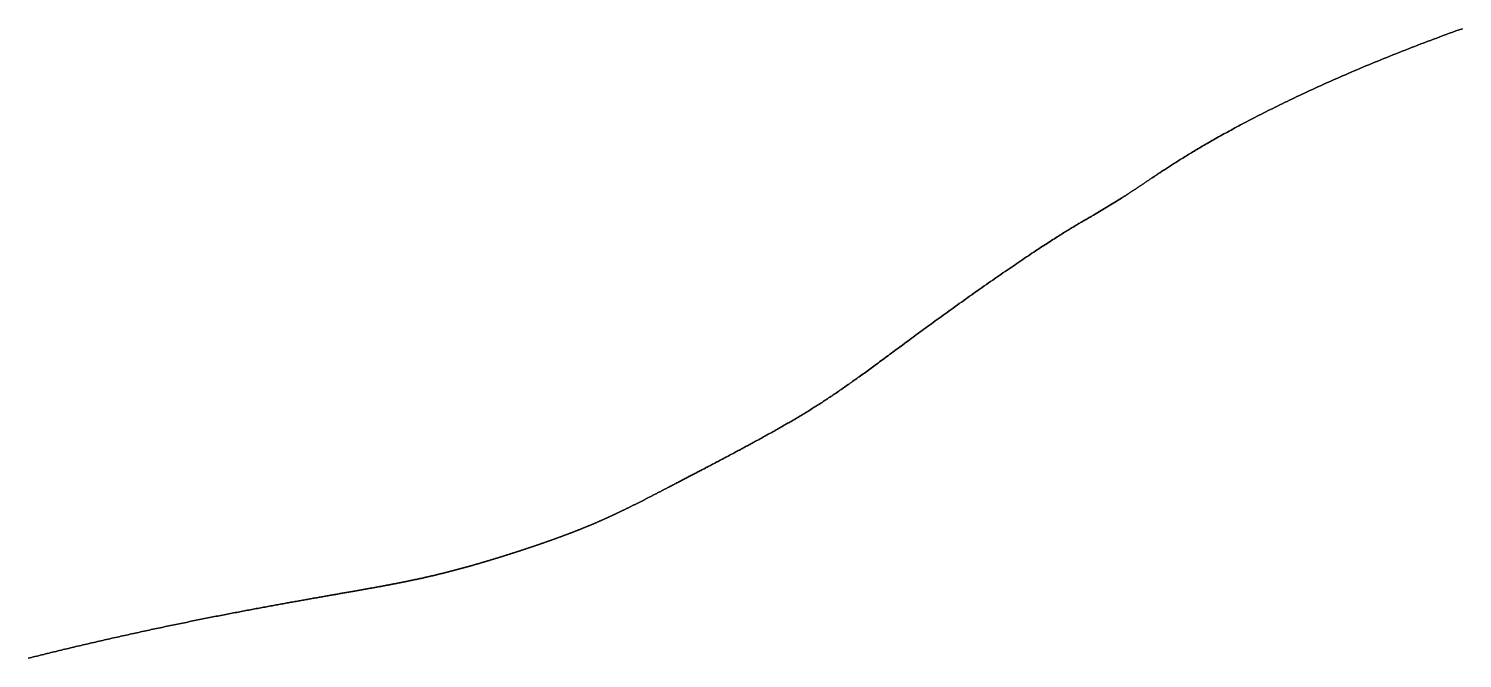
# Model space of a CAD drawing. Header units: inches. Extents: x 130170 to 284068, y 377793 to 804530.
# Drawn here: x 254198.1 to 254283.2, y 753953 to 753990.4 of the extents above; entities that cross this region are included whole.
import ezdxf

# ---------------------------------------------------------------- set-up
doc = ezdxf.new("R2010")
doc.units = ezdxf.units.IN
doc.header["$MEASUREMENT"] = 0
doc.layers.add('muni_il', color=7, linetype='Continuous')

msp = doc.modelspace()

# ---------------------------------------------------------------- linework, layer by layer
at = {"layer": 'muni_il'}
for points in [[(254283.211, 753990.395), (254283.021, 753990.326), (254282.83, 753990.258), (254282.64, 753990.189), (254282.449, 753990.12), (254282.26, 753990.051), (254282.07, 753989.982), (254281.881, 753989.912), (254281.691, 753989.842), (254281.503, 753989.772), (254281.314, 753989.701), (254281.126, 753989.63), (254280.939, 753989.56), (254280.752, 753989.488), (254280.565, 753989.417), (254280.379, 753989.345), (254280.193, 753989.274), (254280.008, 753989.202), (254279.823, 753989.13), (254279.639, 753989.058), (254279.455, 753988.985), (254279.272, 753988.913), (254279.09, 753988.84), (254278.908, 753988.767), (254278.727, 753988.694), (254278.546, 753988.621), (254278.367, 753988.548), (254278.188, 753988.475), (254278.009, 753988.402), (254277.832, 753988.328), (254277.655, 753988.255), (254277.479, 753988.182), (254277.304, 753988.108), (254277.129, 753988.035), (254276.956, 753987.961), (254276.783, 753987.887), (254276.612, 753987.814), (254276.441, 753987.741), (254276.271, 753987.667), (254276.102, 753987.594), (254275.934, 753987.52), (254275.767, 753987.447), (254275.601, 753987.374), (254275.436, 753987.301), (254275.272, 753987.228), (254275.109, 753987.155), (254274.947, 753987.082), (254274.787, 753987.009), (254274.627, 753986.937), (254274.468, 753986.864), (254274.311, 753986.792), (254274.155, 753986.72), (254273.999, 753986.648), (254273.845, 753986.577), (254273.693, 753986.505), (254273.541, 753986.434), (254273.39, 753986.363), (254273.241, 753986.292), (254273.093, 753986.221), (254272.947, 753986.151), (254272.801, 753986.081), (254272.657, 753986.011), (254272.514, 753985.942), (254272.372, 753985.873), (254272.232, 753985.804), (254272.093, 753985.735), (254271.955, 753985.667), (254271.819, 753985.599), (254271.683, 753985.532), (254271.55, 753985.465), (254271.417, 753985.398), (254271.286, 753985.331), (254271.156, 753985.265), (254271.027, 753985.199), (254270.9, 753985.134), (254270.775, 753985.069), (254270.65, 753985.005), (254270.527, 753984.941), (254270.405, 753984.877), (254270.285, 753984.814), (254270.166, 753984.751), (254270.048, 753984.689), (254269.932, 753984.627), (254269.817, 753984.565), (254269.704, 753984.504), (254269.592, 753984.443), (254269.481, 753984.383), (254269.371, 753984.324), (254269.263, 753984.265), (254269.156, 753984.206), (254269.051, 753984.148), (254268.947, 753984.09), (254268.844, 753984.033), (254268.742, 753983.976), (254268.642, 753983.92), (254268.543, 753983.864), (254268.446, 753983.809), (254268.349, 753983.754), (254268.255, 753983.7), (254268.161, 753983.646), (254268.068, 753983.593), (254267.977, 753983.54), (254267.887, 753983.488), (254267.798, 753983.436), (254267.711, 753983.385), (254267.624, 753983.334), (254267.539, 753983.284), (254267.456, 753983.234), (254267.373, 753983.185), (254267.291, 753983.136), (254267.211, 753983.088), (254267.131, 753983.04), (254267.053, 753982.992), (254266.976, 753982.946), (254266.9, 753982.899), (254266.825, 753982.853), (254266.751, 753982.808), (254266.678, 753982.763), (254266.606, 753982.718), (254266.535, 753982.674), (254266.465, 753982.631), (254266.396, 753982.588), (254266.328, 753982.545), (254266.261, 753982.503), (254266.195, 753982.461), (254266.13, 753982.42), (254266.066, 753982.379), (254266.002, 753982.339), (254265.94, 753982.299), (254265.878, 753982.259), (254265.817, 753982.22), (254265.757, 753982.181), (254265.698, 753982.143), (254265.64, 753982.105), (254265.582, 753982.068), (254265.525, 753982.031), (254265.469, 753981.994), (254265.414, 753981.958), (254265.359, 753981.922), (254265.305, 753981.886), (254265.252, 753981.851), (254265.199, 753981.816), (254265.147, 753981.782), (254265.096, 753981.748), (254265.045, 753981.715), (254264.996, 753981.681), (254264.946, 753981.648), (254264.897, 753981.616), (254264.849, 753981.584), (254264.802, 753981.552), (254264.755, 753981.521), (254264.709, 753981.49), (254264.663, 753981.459), (254264.618, 753981.429), (254264.573, 753981.399), (254264.53, 753981.37), (254264.486, 753981.34), (254264.443, 753981.311), (254264.401, 753981.283), (254264.359, 753981.255), (254264.318, 753981.227), (254264.277, 753981.2), (254264.237, 753981.173), (254264.198, 753981.146), (254264.159, 753981.12), (254264.12, 753981.094), (254264.082, 753981.069), (254264.045, 753981.044), (254264.008, 753981.019), (254263.971, 753980.995), (254263.935, 753980.97), (254263.9, 753980.947), (254263.865, 753980.924), (254263.831, 753980.9), (254263.797, 753980.878), (254263.763, 753980.856), (254263.73, 753980.834), (254263.698, 753980.813), (254263.666, 753980.791), (254263.635, 753980.771), (254263.604, 753980.75), (254263.573, 753980.73), (254263.543, 753980.711), (254263.514, 753980.691), (254263.485, 753980.672), (254263.457, 753980.654), (254263.429, 753980.636), (254263.401, 753980.618), (254263.374, 753980.601), (254263.348, 753980.584), (254263.322, 753980.567), (254263.297, 753980.551), (254263.272, 753980.535), (254263.248, 753980.519), (254263.225, 753980.504), (254263.202, 753980.489), (254263.179, 753980.475), (254263.158, 753980.462), (254263.137, 753980.448), (254263.117, 753980.436), (254263.098, 753980.424), (254263.08, 753980.412), (254263.063, 753980.401), (254263.047, 753980.391), (254263.032, 753980.382), (254263.018, 753980.373), (254263.006, 753980.366), (254262.996, 753980.359), (254262.981, 753980.35), (254261.32, 753979.34), (254261.183, 753979.261), (254261.118, 753979.224), (254261.056, 753979.187), (254260.995, 753979.152), (254260.936, 753979.118), (254260.878, 753979.084), (254260.822, 753979.052), (254260.766, 753979.019), (254260.711, 753978.987), (254260.657, 753978.955), (254260.603, 753978.924), (254260.549, 753978.892), (254260.495, 753978.861), (254260.441, 753978.829), (254260.387, 753978.797), (254260.332, 753978.765), (254260.277, 753978.732), (254260.221, 753978.699), (254260.164, 753978.665), (254260.106, 753978.63), (254260.047, 753978.595), (254259.987, 753978.558), (254259.926, 753978.521), (254259.863, 753978.483), (254259.799, 753978.444), (254259.734, 753978.404), (254259.667, 753978.363), (254259.599, 753978.32), (254259.528, 753978.277), (254259.457, 753978.232), (254259.383, 753978.186), (254259.308, 753978.139), (254259.231, 753978.091), (254259.152, 753978.041), (254259.072, 753977.99), (254258.99, 753977.938), (254258.905, 753977.884), (254258.82, 753977.829), (254258.732, 753977.773), (254258.643, 753977.715), (254258.552, 753977.657), (254258.459, 753977.597), (254258.365, 753977.535), (254258.268, 753977.472), (254258.171, 753977.408), (254258.071, 753977.343), (254257.97, 753977.277), (254257.868, 753977.209), (254257.764, 753977.14), (254257.658, 753977.071), (254257.552, 753977), (254257.443, 753976.927), (254257.334, 753976.854), (254257.223, 753976.78), (254257.111, 753976.705), (254256.998, 753976.629), (254256.884, 753976.552), (254256.769, 753976.474), (254256.653, 753976.395), (254256.536, 753976.315), (254256.417, 753976.235), (254256.299, 753976.154), (254256.179, 753976.072), (254256.059, 753975.989), (254255.938, 753975.906), (254255.816, 753975.822), (254255.694, 753975.738), (254255.571, 753975.653), (254255.449, 753975.568), (254255.325, 753975.482), (254255.201, 753975.396), (254255.078, 753975.31), (254254.953, 753975.223), (254254.829, 753975.136), (254254.705, 753975.049), (254254.58, 753974.961), (254254.456, 753974.874), (254254.331, 753974.786), (254254.207, 753974.698), (254254.083, 753974.61), (254253.959, 753974.522), (254253.835, 753974.434), (254253.711, 753974.347), (254253.588, 753974.259), (254253.465, 753974.171), (254253.343, 753974.084), (254253.221, 753973.997), (254253.099, 753973.909), (254252.978, 753973.822), (254252.858, 753973.736), (254252.738, 753973.65), (254252.618, 753973.564), (254252.5, 753973.478), (254252.382, 753973.393), (254252.264, 753973.308), (254252.147, 753973.223), (254252.031, 753973.139), (254251.916, 753973.055), (254251.802, 753972.972), (254251.688, 753972.889), (254251.575, 753972.807), (254251.463, 753972.726), (254251.352, 753972.644), (254251.242, 753972.564), (254251.132, 753972.484), (254251.024, 753972.404), (254250.916, 753972.325), (254250.809, 753972.247), (254250.703, 753972.169), (254250.598, 753972.092), (254250.494, 753972.016), (254250.391, 753971.94), (254250.289, 753971.865), (254250.188, 753971.79), (254250.087, 753971.716), (254249.988, 753971.643), (254249.889, 753971.571), (254249.792, 753971.499), (254249.695, 753971.427), (254249.599, 753971.357), (254249.504, 753971.287), (254249.411, 753971.218), (254249.317, 753971.149), (254249.225, 753971.081), (254249.134, 753971.014), (254249.044, 753970.947), (254248.954, 753970.881), (254248.866, 753970.816), (254248.778, 753970.751), (254248.691, 753970.688), (254248.605, 753970.624), (254248.519, 753970.562), (254248.435, 753970.5), (254248.351, 753970.438), (254248.268, 753970.377), (254248.186, 753970.317), (254248.104, 753970.258), (254248.024, 753970.199), (254247.943, 753970.14), (254247.864, 753970.082), (254247.785, 753970.025), (254247.707, 753969.969), (254247.63, 753969.913), (254247.553, 753969.857), (254247.477, 753969.802), (254247.401, 753969.748), (254247.326, 753969.694), (254247.252, 753969.64), (254247.178, 753969.588), (254247.105, 753969.535), (254247.032, 753969.483), (254246.959, 753969.432), (254246.887, 753969.381), (254246.816, 753969.331), (254246.745, 753969.28), (254246.674, 753969.231), (254246.604, 753969.182), (254246.534, 753969.133), (254246.465, 753969.085), (254246.396, 753969.037), (254246.327, 753968.989), (254246.258, 753968.942), (254246.19, 753968.895), (254246.122, 753968.848), (254246.054, 753968.802), (254245.987, 753968.757), (254245.92, 753968.711), (254245.853, 753968.666), (254245.786, 753968.621), (254245.72, 753968.576), (254245.653, 753968.532), (254245.587, 753968.488), (254245.521, 753968.444), (254245.455, 753968.401), (254245.389, 753968.358), (254245.323, 753968.315), (254245.258, 753968.272), (254245.192, 753968.229), (254245.127, 753968.187), (254245.061, 753968.145), (254244.996, 753968.103), (254244.931, 753968.061), (254244.865, 753968.02), (254244.8, 753967.978), (254244.735, 753967.937), (254244.669, 753967.896), (254244.604, 753967.855), (254244.539, 753967.815), (254244.474, 753967.774), (254244.408, 753967.734), (254244.343, 753967.693), (254244.277, 753967.653), (254244.212, 753967.613), (254244.146, 753967.573), (254244.081, 753967.533), (254244.015, 753967.494), (254243.949, 753967.454), (254243.884, 753967.414), (254243.818, 753967.375), (254243.752, 753967.336), (254243.685, 753967.296), (254243.619, 753967.257), (254243.553, 753967.218), (254243.487, 753967.179), (254243.42, 753967.14), (254243.354, 753967.101), (254243.287, 753967.062), (254243.22, 753967.023), (254243.153, 753966.984), (254243.086, 753966.946), (254243.019, 753966.907), (254242.952, 753966.868), (254242.885, 753966.83), (254242.818, 753966.791), (254242.75, 753966.753), (254242.683, 753966.715), (254242.615, 753966.676), (254242.547, 753966.638), (254242.479, 753966.6), (254242.411, 753966.561), (254242.343, 753966.523), (254242.275, 753966.485), (254242.207, 753966.447), (254242.139, 753966.409), (254242.071, 753966.371), (254242.002, 753966.333), (254241.934, 753966.295), (254241.865, 753966.257), (254241.797, 753966.219), (254241.728, 753966.182), (254241.66, 753966.144), (254241.591, 753966.106), (254241.522, 753966.068), (254241.454, 753966.031), (254241.385, 753965.993), (254241.316, 753965.956), (254241.248, 753965.918), (254241.179, 753965.881), (254241.11, 753965.844), (254241.042, 753965.807), (254240.973, 753965.769), (254240.904, 753965.732), (254240.836, 753965.695), (254240.767, 753965.658), (254240.698, 753965.621), (254240.63, 753965.584), (254240.562, 753965.548), (254240.493, 753965.511), (254240.425, 753965.474), (254240.357, 753965.438), (254240.289, 753965.401), (254240.22, 753965.365), (254240.153, 753965.328), (254240.085, 753965.292), (254240.017, 753965.256), (254239.949, 753965.22), (254239.882, 753965.184), (254239.815, 753965.148), (254239.747, 753965.113), (254239.68, 753965.077), (254239.613, 753965.041), (254239.546, 753965.006), (254239.48, 753964.971), (254239.413, 753964.936), (254239.347, 753964.901), (254239.281, 753964.866), (254239.215, 753964.831), (254239.149, 753964.796), (254239.084, 753964.761), (254239.018, 753964.727), (254238.953, 753964.693), (254238.888, 753964.658), (254238.824, 753964.624), (254238.759, 753964.59), (254238.695, 753964.557), (254238.631, 753964.523), (254238.567, 753964.489), (254238.504, 753964.456), (254238.441, 753964.423), (254238.378, 753964.39), (254238.315, 753964.357), (254238.252, 753964.324), (254238.19, 753964.291), (254238.128, 753964.259), (254238.066, 753964.227), (254238.005, 753964.194), (254237.944, 753964.162), (254237.883, 753964.13), (254237.823, 753964.099), (254237.762, 753964.067), (254237.702, 753964.036), (254237.643, 753964.005), (254237.583, 753963.974), (254237.524, 753963.943), (254237.466, 753963.912), (254237.407, 753963.882), (254237.349, 753963.851), (254237.291, 753963.821), (254237.234, 753963.791), (254237.177, 753963.762), (254237.12, 753963.732), (254237.063, 753963.702), (254237.007, 753963.673), (254236.951, 753963.644), (254236.896, 753963.615), (254236.84, 753963.586), (254236.786, 753963.558), (254236.731, 753963.529), (254236.677, 753963.501), (254236.623, 753963.473), (254236.569, 753963.445), (254236.516, 753963.418), (254236.463, 753963.39), (254236.411, 753963.363), (254236.358, 753963.336), (254236.306, 753963.309), (254236.255, 753963.282), (254236.203, 753963.255), (254236.152, 753963.229), (254236.102, 753963.203), (254236.052, 753963.177), (254236.002, 753963.151), (254235.952, 753963.125), (254235.903, 753963.1), (254235.854, 753963.074), (254235.805, 753963.049), (254235.757, 753963.024), (254235.709, 753962.999), (254235.661, 753962.975), (254235.614, 753962.95), (254235.567, 753962.926), (254235.52, 753962.902), (254235.473, 753962.878), (254235.427, 753962.854), (254235.381, 753962.83), (254235.336, 753962.807), (254235.291, 753962.784), (254235.246, 753962.761), (254235.201, 753962.738), (254235.157, 753962.715), (254235.113, 753962.692), (254235.069, 753962.67), (254235.026, 753962.648), (254234.982, 753962.626), (254234.939, 753962.604), (254234.897, 753962.582), (254234.854, 753962.56), (254234.812, 753962.539), (254234.77, 753962.518), (254234.729, 753962.496), (254234.688, 753962.475), (254234.647, 753962.455), (254234.606, 753962.434), (254234.566, 753962.413), (254234.525, 753962.393), (254234.485, 753962.373), (254234.446, 753962.352), (254234.406, 753962.333), (254234.367, 753962.313), (254234.328, 753962.293), (254234.289, 753962.273), (254234.25, 753962.254), (254234.212, 753962.235), (254234.174, 753962.216), (254234.136, 753962.197), (254234.098, 753962.178), (254234.061, 753962.159), (254234.023, 753962.14), (254233.986, 753962.122), (254233.949, 753962.104), (254233.913, 753962.085), (254233.876, 753962.067), (254233.84, 753962.049), (254233.804, 753962.031), (254233.768, 753962.014), (254233.732, 753961.996), (254233.697, 753961.978), (254233.661, 753961.961), (254233.626, 753961.944), (254233.591, 753961.927), (254233.556, 753961.909), (254233.521, 753961.892), (254233.486, 753961.875), (254233.452, 753961.859), (254233.418, 753961.842), (254233.383, 753961.825), (254233.349, 753961.809), (254233.316, 753961.793), (254233.282, 753961.776), (254233.248, 753961.76), (254233.215, 753961.744), (254233.181, 753961.728), (254233.148, 753961.712), (254233.115, 753961.696), (254233.082, 753961.68), (254233.049, 753961.665), (254233.016, 753961.649), (254232.983, 753961.634), (254232.95, 753961.618), (254232.918, 753961.603), (254232.885, 753961.588), (254232.853, 753961.572), (254232.821, 753961.557), (254232.788, 753961.542), (254232.756, 753961.527), (254232.724, 753961.512), (254232.692, 753961.498), (254232.66, 753961.483), (254232.628, 753961.468), (254232.597, 753961.453), (254232.565, 753961.439), (254232.533, 753961.424), (254232.502, 753961.41), (254232.47, 753961.395), (254232.438, 753961.381), (254232.407, 753961.367), (254232.375, 753961.352), (254232.344, 753961.338), (254232.313, 753961.324), (254232.281, 753961.31), (254232.25, 753961.296), (254232.219, 753961.282), (254232.188, 753961.268), (254232.156, 753961.254), (254232.125, 753961.241), (254232.094, 753961.227), (254232.063, 753961.213), (254232.032, 753961.199), (254232, 753961.186), (254231.969, 753961.172), (254231.938, 753961.158), (254231.907, 753961.145), (254231.876, 753961.131), (254231.845, 753961.118), (254231.814, 753961.104), (254231.783, 753961.091), (254231.752, 753961.078), (254231.72, 753961.064), (254231.689, 753961.051), (254231.658, 753961.038), (254231.627, 753961.024), (254231.596, 753961.011), (254231.565, 753960.998), (254231.533, 753960.985), (254231.502, 753960.972), (254231.471, 753960.959), (254231.44, 753960.946), (254231.408, 753960.933), (254231.377, 753960.92), (254231.345, 753960.907), (254231.314, 753960.894), (254231.283, 753960.881), (254231.251, 753960.868), (254231.22, 753960.855), (254231.188, 753960.842), (254231.157, 753960.829), (254231.125, 753960.816), (254231.094, 753960.803), (254231.062, 753960.79), (254231.03, 753960.777), (254230.998, 753960.765), (254230.966, 753960.752), (254230.935, 753960.739), (254230.903, 753960.726), (254230.871, 753960.714), (254230.839, 753960.701), (254230.807, 753960.688), (254230.775, 753960.675), (254230.742, 753960.663), (254230.71, 753960.65), (254230.678, 753960.637), (254230.646, 753960.625), (254230.613, 753960.612), (254230.581, 753960.599), (254230.549, 753960.587), (254230.516, 753960.574), (254230.483, 753960.561), (254230.451, 753960.549), (254230.418, 753960.536), (254230.385, 753960.523), (254230.353, 753960.511), (254230.32, 753960.498), (254230.287, 753960.486), (254230.254, 753960.473), (254230.221, 753960.461), (254230.188, 753960.448), (254230.154, 753960.435), (254230.121, 753960.423), (254230.088, 753960.41), (254230.055, 753960.398), (254230.021, 753960.385), (254229.988, 753960.373), (254229.954, 753960.36), (254229.921, 753960.348), (254229.887, 753960.335), (254229.853, 753960.322), (254229.819, 753960.31), (254229.785, 753960.297), (254229.752, 753960.285), (254229.718, 753960.272), (254229.684, 753960.26), (254229.649, 753960.247), (254229.615, 753960.235), (254229.581, 753960.222), (254229.547, 753960.21), (254229.512, 753960.197), (254229.478, 753960.185), (254229.444, 753960.172), (254229.409, 753960.16), (254229.374, 753960.147), (254229.34, 753960.135), (254229.305, 753960.122), (254229.27, 753960.11), (254229.235, 753960.097), (254229.201, 753960.085), (254229.166, 753960.072), (254229.13, 753960.06), (254229.095, 753960.047), (254229.06, 753960.035), (254229.025, 753960.022), (254228.99, 753960.01), (254228.955, 753959.998), (254228.919, 753959.985), (254228.884, 753959.973), (254228.848, 753959.96), (254228.813, 753959.948), (254228.777, 753959.935), (254228.742, 753959.923), (254228.706, 753959.91), (254228.67, 753959.898), (254228.635, 753959.885), (254228.599, 753959.873), (254228.563, 753959.861), (254228.527, 753959.848), (254228.491, 753959.836), (254228.455, 753959.823), (254228.419, 753959.811), (254228.383, 753959.798), (254228.347, 753959.786), (254228.31, 753959.774), (254228.274, 753959.761), (254228.238, 753959.749), (254228.202, 753959.737), (254228.165, 753959.724), (254228.129, 753959.712), (254228.092, 753959.699), (254228.056, 753959.687), (254228.019, 753959.675), (254227.983, 753959.662), (254227.946, 753959.65), (254227.91, 753959.638), (254227.873, 753959.625), (254227.836, 753959.613), (254227.799, 753959.601), (254227.763, 753959.589), (254227.726, 753959.576), (254227.689, 753959.564), (254227.652, 753959.552), (254227.615, 753959.54), (254227.578, 753959.527), (254227.541, 753959.515), (254227.504, 753959.503), (254227.467, 753959.491), (254227.43, 753959.478), (254227.393, 753959.466), (254227.356, 753959.454), (254227.319, 753959.442), (254227.282, 753959.43), (254227.245, 753959.418), (254227.207, 753959.405), (254227.17, 753959.393), (254227.133, 753959.381), (254227.096, 753959.369), (254227.058, 753959.357), (254227.021, 753959.345), (254226.984, 753959.333), (254226.947, 753959.321), (254226.909, 753959.309), (254226.872, 753959.297), (254226.835, 753959.285), (254226.797, 753959.273), (254226.76, 753959.261), (254226.723, 753959.249), (254226.685, 753959.237), (254226.648, 753959.225), (254226.61, 753959.213), (254226.573, 753959.201), (254226.536, 753959.19), (254226.498, 753959.178), (254226.461, 753959.166), (254226.423, 753959.154), (254226.386, 753959.142), (254226.348, 753959.131), (254226.311, 753959.119), (254226.273, 753959.107), (254226.236, 753959.095), (254226.198, 753959.084), (254226.161, 753959.072), (254226.124, 753959.06), (254226.086, 753959.049), (254226.049, 753959.037), (254226.011, 753959.025), (254225.974, 753959.014), (254225.936, 753959.002), (254225.899, 753958.991), (254225.861, 753958.979), (254225.824, 753958.968), (254225.786, 753958.956), (254225.749, 753958.945), (254225.711, 753958.934), (254225.674, 753958.922), (254225.636, 753958.911), (254225.599, 753958.899), (254225.562, 753958.888), (254225.524, 753958.877), (254225.487, 753958.866), (254225.449, 753958.854), (254225.412, 753958.843), (254225.375, 753958.832), (254225.337, 753958.821), (254225.3, 753958.809), (254225.262, 753958.798), (254225.225, 753958.787), (254225.188, 753958.776), (254225.15, 753958.765), (254225.113, 753958.754), (254225.076, 753958.743), (254225.038, 753958.732), (254225.001, 753958.721), (254224.964, 753958.71), (254224.926, 753958.699), (254224.889, 753958.688), (254224.852, 753958.678), (254224.814, 753958.667), (254224.777, 753958.656), (254224.74, 753958.645), (254224.703, 753958.634), (254224.665, 753958.624), (254224.628, 753958.613), (254224.591, 753958.602), (254224.554, 753958.592), (254224.516, 753958.581), (254224.479, 753958.57), (254224.442, 753958.56), (254224.405, 753958.549), (254224.368, 753958.539), (254224.33, 753958.528), (254224.293, 753958.518), (254224.256, 753958.508), (254224.219, 753958.497), (254224.182, 753958.487), (254224.145, 753958.476), (254224.107, 753958.466), (254224.07, 753958.456), (254224.033, 753958.446), (254223.996, 753958.435), (254223.959, 753958.425), (254223.922, 753958.415), (254223.884, 753958.405), (254223.847, 753958.395), (254223.81, 753958.385), (254223.773, 753958.374), (254223.736, 753958.364), (254223.699, 753958.354), (254223.662, 753958.344), (254223.624, 753958.334), (254223.587, 753958.325), (254223.55, 753958.315), (254223.513, 753958.305), (254223.476, 753958.295), (254223.438, 753958.285), (254223.401, 753958.275), (254223.364, 753958.265), (254223.327, 753958.256), (254223.29, 753958.246), (254223.252, 753958.236), (254223.215, 753958.227), (254223.178, 753958.217), (254223.14, 753958.207), (254223.103, 753958.198), (254223.066, 753958.188), (254223.028, 753958.179), (254222.991, 753958.169), (254222.954, 753958.159), (254222.916, 753958.15), (254222.879, 753958.141), (254222.841, 753958.131), (254222.804, 753958.122), (254222.766, 753958.112), (254222.729, 753958.103), (254222.691, 753958.094), (254222.654, 753958.084), (254222.616, 753958.075), (254222.578, 753958.066), (254222.541, 753958.057), (254222.503, 753958.047), (254222.465, 753958.038), (254222.427, 753958.029), (254222.389, 753958.02), (254222.352, 753958.011), (254222.314, 753958.002), (254222.276, 753957.993), (254222.238, 753957.984), (254222.2, 753957.975), (254222.161, 753957.966), (254222.123, 753957.956), (254222.085, 753957.947), (254222.047, 753957.939), (254222.008, 753957.93), (254221.97, 753957.921), (254221.931, 753957.912), (254221.893, 753957.903), (254221.854, 753957.894), (254221.815, 753957.885), (254221.777, 753957.876), (254221.738, 753957.867), (254221.699, 753957.859), (254221.66, 753957.85), (254221.621, 753957.841), (254221.582, 753957.832), (254221.543, 753957.823), (254221.504, 753957.815), (254221.464, 753957.806), (254221.425, 753957.797), (254221.385, 753957.789), (254221.346, 753957.78), (254221.306, 753957.771), (254221.266, 753957.763), (254221.226, 753957.754), (254221.186, 753957.745), (254221.146, 753957.737), (254221.106, 753957.728), (254221.066, 753957.719), (254221.025, 753957.711), (254220.985, 753957.702), (254220.944, 753957.694), (254220.903, 753957.685), (254220.863, 753957.677), (254220.822, 753957.668), (254220.78, 753957.659), (254220.739, 753957.651), (254220.698, 753957.642), (254220.656, 753957.634), (254220.615, 753957.625), (254220.573, 753957.616), (254220.531, 753957.608), (254220.489, 753957.599), (254220.447, 753957.591), (254220.405, 753957.582), (254220.362, 753957.574), (254220.32, 753957.565), (254220.277, 753957.557), (254220.234, 753957.548), (254220.191, 753957.54), (254220.148, 753957.531), (254220.105, 753957.523), (254220.061, 753957.514), (254220.017, 753957.505), (254219.973, 753957.497), (254219.929, 753957.488), (254219.885, 753957.48), (254219.841, 753957.471), (254219.796, 753957.462), (254219.751, 753957.454), (254219.707, 753957.445), (254219.661, 753957.437), (254219.616, 753957.428), (254219.571, 753957.419), (254219.525, 753957.41), (254219.479, 753957.402), (254219.433, 753957.393), (254219.387, 753957.384), (254219.34, 753957.376), (254219.293, 753957.367), (254219.246, 753957.358), (254219.199, 753957.349), (254219.152, 753957.341), (254219.104, 753957.332), (254219.056, 753957.323), (254219.008, 753957.314), (254218.96, 753957.305), (254218.912, 753957.296), (254218.863, 753957.287), (254218.814, 753957.278), (254218.765, 753957.269), (254218.715, 753957.26), (254218.666, 753957.251), (254218.616, 753957.242), (254218.565, 753957.233), (254218.515, 753957.224), (254218.464, 753957.215), (254218.413, 753957.206), (254218.362, 753957.196), (254218.31, 753957.187), (254218.259, 753957.178), (254218.207, 753957.169), (254218.154, 753957.159), (254218.101, 753957.15), (254218.049, 753957.141), (254217.996, 753957.131), (254217.942, 753957.122), (254217.888, 753957.112), (254217.834, 753957.102), (254217.78, 753957.093), (254217.725, 753957.083), (254217.67, 753957.074), (254217.615, 753957.064), (254217.56, 753957.054), (254217.504, 753957.044), (254217.447, 753957.034), (254217.391, 753957.024), (254217.334, 753957.014), (254217.277, 753957.004), (254217.22, 753956.994), (254217.162, 753956.984), (254217.104, 753956.974), (254217.046, 753956.964), (254216.987, 753956.954), (254216.928, 753956.943), (254216.868, 753956.933), (254216.809, 753956.922), (254216.748, 753956.912), (254216.688, 753956.901), (254216.627, 753956.891), (254216.566, 753956.88), (254216.505, 753956.869), (254216.443, 753956.859), (254216.381, 753956.848), (254216.318, 753956.837), (254216.255, 753956.826), (254216.192, 753956.815), (254216.129, 753956.804), (254216.065, 753956.793), (254216, 753956.781), (254215.935, 753956.77), (254215.871, 753956.759), (254215.805, 753956.747), (254215.739, 753956.736), (254215.673, 753956.724), (254215.606, 753956.713), (254215.54, 753956.701), (254215.472, 753956.689), (254215.405, 753956.677), (254215.337, 753956.665), (254215.268, 753956.653), (254215.199, 753956.641), (254215.13, 753956.629), (254215.06, 753956.617), (254214.99, 753956.605), (254214.92, 753956.592), (254214.849, 753956.58), (254214.778, 753956.567), (254214.707, 753956.555), (254214.635, 753956.542), (254214.562, 753956.529), (254214.49, 753956.516), (254214.416, 753956.503), (254214.343, 753956.49), (254214.269, 753956.477), (254214.195, 753956.464), (254214.12, 753956.451), (254214.045, 753956.437), (254213.969, 753956.424), (254213.893, 753956.41), (254213.817, 753956.397), (254213.74, 753956.383), (254213.663, 753956.369), (254213.585, 753956.355), (254213.508, 753956.341), (254213.429, 753956.327), (254213.35, 753956.313), (254213.271, 753956.298), (254213.192, 753956.284), (254213.112, 753956.27), (254213.032, 753956.255), (254212.951, 753956.24), (254212.87, 753956.226), (254212.788, 753956.211), (254212.706, 753956.196), (254212.624, 753956.181), (254212.541, 753956.166), (254212.458, 753956.15), (254212.374, 753956.135), (254212.291, 753956.12), (254212.206, 753956.104), (254212.122, 753956.088), (254212.037, 753956.073), (254211.951, 753956.057), (254211.865, 753956.041), (254211.779, 753956.025), (254211.692, 753956.009), (254211.605, 753955.992), (254211.518, 753955.976), (254211.43, 753955.96), (254211.342, 753955.943), (254211.253, 753955.927), (254211.165, 753955.91), (254211.075, 753955.893), (254210.986, 753955.876), (254210.896, 753955.859), (254210.805, 753955.842), (254210.715, 753955.825), (254210.624, 753955.807), (254210.532, 753955.79), (254210.44, 753955.772), (254210.348, 753955.755), (254210.256, 753955.737), (254210.163, 753955.719), (254210.07, 753955.701), (254209.976, 753955.683), (254209.882, 753955.665), (254209.788, 753955.647), (254209.693, 753955.628), (254209.598, 753955.61), (254209.503, 753955.591), (254209.408, 753955.572), (254209.312, 753955.554), (254209.216, 753955.535), (254209.119, 753955.516), (254209.022, 753955.497), (254208.925, 753955.477), (254208.828, 753955.458), (254208.73, 753955.439), (254208.632, 753955.419), (254208.534, 753955.4), (254208.435, 753955.38), (254208.336, 753955.36), (254208.237, 753955.34), (254208.138, 753955.32), (254208.038, 753955.3), (254207.938, 753955.28), (254207.838, 753955.26), (254207.737, 753955.239), (254207.637, 753955.219), (254207.536, 753955.198), (254207.435, 753955.178), (254207.333, 753955.157), (254207.231, 753955.136), (254207.129, 753955.115), (254207.027, 753955.094), (254206.925, 753955.073), (254206.822, 753955.052), (254206.719, 753955.03), (254206.616, 753955.009), (254206.513, 753954.987), (254206.41, 753954.966), (254206.306, 753954.944), (254206.202, 753954.922), (254206.098, 753954.9), (254205.994, 753954.878), (254205.889, 753954.856), (254205.785, 753954.834), (254205.68, 753954.812), (254205.575, 753954.79), (254205.47, 753954.767), (254205.365, 753954.745), (254205.26, 753954.722), (254205.154, 753954.7), (254205.049, 753954.677), (254204.943, 753954.654), (254204.837, 753954.631), (254204.731, 753954.608), (254204.625, 753954.585), (254204.519, 753954.562), (254204.413, 753954.539), (254204.306, 753954.516), (254204.2, 753954.492), (254204.093, 753954.469), (254203.987, 753954.445), (254203.88, 753954.422), (254203.773, 753954.398), (254203.666, 753954.375), (254203.559, 753954.351), (254203.453, 753954.327), (254203.346, 753954.303), (254203.238, 753954.279), (254203.131, 753954.255), (254203.024, 753954.231), (254202.917, 753954.207), (254202.81, 753954.182), (254202.703, 753954.158), (254202.596, 753954.134), (254202.488, 753954.109), (254202.381, 753954.085), (254202.274, 753954.06), (254202.167, 753954.036), (254202.06, 753954.011), (254201.952, 753953.986), (254201.845, 753953.962), (254201.738, 753953.937), (254201.631, 753953.912), (254201.524, 753953.887), (254201.417, 753953.862), (254201.31, 753953.837), (254201.203, 753953.812), (254201.097, 753953.787), (254200.99, 753953.762), (254200.883, 753953.737), (254200.777, 753953.712), (254200.67, 753953.686), (254200.564, 753953.661), (254200.457, 753953.636), (254200.351, 753953.61), (254200.245, 753953.585), (254200.139, 753953.559), (254200.033, 753953.534), (254199.928, 753953.509), (254199.822, 753953.483), (254199.717, 753953.457), (254199.611, 753953.432), (254199.506, 753953.406), (254199.401, 753953.381), (254199.296, 753953.355), (254199.191, 753953.329), (254199.086, 753953.303), (254198.982, 753953.278), (254198.878, 753953.252), (254198.774, 753953.226), (254198.67, 753953.2), (254198.566, 753953.175), (254198.462, 753953.149), (254198.359, 753953.123), (254198.256, 753953.097), (254198.153, 753953.071), (254198.05, 753953.045)], [(254198.05, 753953.045), (254198.153, 753953.071), (254198.256, 753953.097), (254198.359, 753953.123), (254198.462, 753953.149), (254198.566, 753953.175), (254198.67, 753953.2), (254198.774, 753953.226), (254198.878, 753953.252), (254198.982, 753953.278), (254199.086, 753953.303), (254199.191, 753953.329), (254199.296, 753953.355), (254199.401, 753953.381), (254199.506, 753953.406), (254199.611, 753953.432), (254199.717, 753953.457), (254199.822, 753953.483), (254199.928, 753953.509), (254200.033, 753953.534), (254200.139, 753953.559), (254200.245, 753953.585), (254200.351, 753953.61), (254200.457, 753953.636), (254200.564, 753953.661), (254200.67, 753953.686), (254200.777, 753953.712), (254200.883, 753953.737), (254200.99, 753953.762), (254201.097, 753953.787), (254201.203, 753953.812), (254201.31, 753953.837), (254201.417, 753953.862), (254201.524, 753953.887), (254201.631, 753953.912), (254201.738, 753953.937), (254201.845, 753953.962), (254201.952, 753953.986), (254202.06, 753954.011), (254202.167, 753954.036), (254202.274, 753954.06), (254202.381, 753954.085), (254202.488, 753954.109), (254202.596, 753954.134), (254202.703, 753954.158), (254202.81, 753954.182), (254202.917, 753954.207), (254203.024, 753954.231), (254203.131, 753954.255), (254203.238, 753954.279), (254203.346, 753954.303), (254203.453, 753954.327), (254203.559, 753954.351), (254203.666, 753954.375), (254203.773, 753954.398), (254203.88, 753954.422), (254203.987, 753954.445), (254204.093, 753954.469), (254204.2, 753954.492), (254204.306, 753954.516), (254204.413, 753954.539), (254204.519, 753954.562), (254204.625, 753954.585), (254204.731, 753954.608), (254204.837, 753954.631), (254204.943, 753954.654), (254205.049, 753954.677), (254205.154, 753954.7), (254205.26, 753954.722), (254205.365, 753954.745), (254205.47, 753954.767), (254205.575, 753954.79), (254205.68, 753954.812), (254205.785, 753954.834), (254205.889, 753954.856), (254205.994, 753954.878), (254206.098, 753954.9), (254206.202, 753954.922), (254206.306, 753954.944), (254206.41, 753954.966), (254206.513, 753954.987), (254206.616, 753955.009), (254206.719, 753955.03), (254206.822, 753955.052), (254206.925, 753955.073), (254207.027, 753955.094), (254207.129, 753955.115), (254207.231, 753955.136), (254207.333, 753955.157), (254207.435, 753955.178), (254207.536, 753955.198), (254207.637, 753955.219), (254207.737, 753955.239), (254207.838, 753955.26), (254207.938, 753955.28), (254208.038, 753955.3), (254208.138, 753955.32), (254208.237, 753955.34), (254208.336, 753955.36), (254208.435, 753955.38), (254208.534, 753955.4), (254208.632, 753955.419), (254208.73, 753955.439), (254208.828, 753955.458), (254208.925, 753955.477), (254209.022, 753955.497), (254209.119, 753955.516), (254209.216, 753955.535), (254209.312, 753955.554), (254209.408, 753955.572), (254209.503, 753955.591), (254209.598, 753955.61), (254209.693, 753955.628), (254209.788, 753955.647), (254209.882, 753955.665), (254209.976, 753955.683), (254210.07, 753955.701), (254210.163, 753955.719), (254210.256, 753955.737), (254210.348, 753955.755), (254210.44, 753955.772), (254210.532, 753955.79), (254210.624, 753955.807), (254210.715, 753955.825), (254210.805, 753955.842), (254210.896, 753955.859), (254210.986, 753955.876), (254211.075, 753955.893), (254211.165, 753955.91), (254211.253, 753955.927), (254211.342, 753955.943), (254211.43, 753955.96), (254211.518, 753955.976), (254211.605, 753955.992), (254211.692, 753956.009), (254211.779, 753956.025), (254211.865, 753956.041), (254211.951, 753956.057), (254212.037, 753956.073), (254212.122, 753956.088), (254212.206, 753956.104), (254212.291, 753956.12), (254212.374, 753956.135), (254212.458, 753956.15), (254212.541, 753956.166), (254212.624, 753956.181), (254212.706, 753956.196), (254212.788, 753956.211), (254212.87, 753956.226), (254212.951, 753956.24), (254213.032, 753956.255), (254213.112, 753956.27), (254213.192, 753956.284), (254213.271, 753956.298), (254213.35, 753956.313), (254213.429, 753956.327), (254213.508, 753956.341), (254213.585, 753956.355), (254213.663, 753956.369), (254213.74, 753956.383), (254213.817, 753956.397), (254213.893, 753956.41), (254213.969, 753956.424), (254214.045, 753956.437), (254214.12, 753956.451), (254214.195, 753956.464), (254214.269, 753956.477), (254214.343, 753956.49), (254214.416, 753956.503), (254214.49, 753956.516), (254214.562, 753956.529), (254214.635, 753956.542), (254214.707, 753956.555), (254214.778, 753956.567), (254214.849, 753956.58), (254214.92, 753956.592), (254214.99, 753956.605), (254215.06, 753956.617), (254215.13, 753956.629), (254215.199, 753956.641), (254215.268, 753956.653), (254215.337, 753956.665), (254215.405, 753956.677), (254215.472, 753956.689), (254215.54, 753956.701), (254215.606, 753956.713), (254215.673, 753956.724), (254215.739, 753956.736), (254215.805, 753956.747), (254215.871, 753956.759), (254215.935, 753956.77), (254216, 753956.781), (254216.065, 753956.793), (254216.129, 753956.804), (254216.192, 753956.815), (254216.255, 753956.826), (254216.318, 753956.837), (254216.381, 753956.848), (254216.443, 753956.859), (254216.505, 753956.869), (254216.566, 753956.88), (254216.627, 753956.891), (254216.688, 753956.901), (254216.748, 753956.912), (254216.809, 753956.922), (254216.868, 753956.933), (254216.928, 753956.943), (254216.987, 753956.954), (254217.046, 753956.964), (254217.104, 753956.974), (254217.162, 753956.984), (254217.22, 753956.994), (254217.277, 753957.004), (254217.334, 753957.014), (254217.391, 753957.024), (254217.447, 753957.034), (254217.504, 753957.044), (254217.56, 753957.054), (254217.615, 753957.064), (254217.67, 753957.074), (254217.725, 753957.083), (254217.78, 753957.093), (254217.834, 753957.102), (254217.888, 753957.112), (254217.942, 753957.122), (254217.996, 753957.131), (254218.049, 753957.141), (254218.101, 753957.15), (254218.154, 753957.159), (254218.207, 753957.169), (254218.259, 753957.178), (254218.31, 753957.187), (254218.362, 753957.196), (254218.413, 753957.206), (254218.464, 753957.215), (254218.515, 753957.224), (254218.565, 753957.233), (254218.616, 753957.242), (254218.666, 753957.251), (254218.715, 753957.26), (254218.765, 753957.269), (254218.814, 753957.278), (254218.863, 753957.287), (254218.912, 753957.296), (254218.96, 753957.305), (254219.008, 753957.314), (254219.056, 753957.323), (254219.104, 753957.332), (254219.152, 753957.341), (254219.199, 753957.349), (254219.246, 753957.358), (254219.293, 753957.367), (254219.34, 753957.376), (254219.387, 753957.384), (254219.433, 753957.393), (254219.479, 753957.402), (254219.525, 753957.41), (254219.571, 753957.419), (254219.616, 753957.428), (254219.661, 753957.437), (254219.707, 753957.445), (254219.751, 753957.454), (254219.796, 753957.462), (254219.841, 753957.471), (254219.885, 753957.48), (254219.929, 753957.488), (254219.973, 753957.497), (254220.017, 753957.505), (254220.061, 753957.514), (254220.105, 753957.523), (254220.148, 753957.531), (254220.191, 753957.54), (254220.234, 753957.548), (254220.277, 753957.557), (254220.32, 753957.565), (254220.362, 753957.574), (254220.405, 753957.582), (254220.447, 753957.591), (254220.489, 753957.599), (254220.531, 753957.608), (254220.573, 753957.616), (254220.615, 753957.625), (254220.656, 753957.634), (254220.698, 753957.642), (254220.739, 753957.651), (254220.78, 753957.659), (254220.822, 753957.668), (254220.863, 753957.677), (254220.903, 753957.685), (254220.944, 753957.694), (254220.985, 753957.702), (254221.025, 753957.711), (254221.066, 753957.719), (254221.106, 753957.728), (254221.146, 753957.737), (254221.186, 753957.745), (254221.226, 753957.754), (254221.266, 753957.763), (254221.306, 753957.771), (254221.346, 753957.78), (254221.385, 753957.789), (254221.425, 753957.797), (254221.464, 753957.806), (254221.504, 753957.815), (254221.543, 753957.823), (254221.582, 753957.832), (254221.621, 753957.841), (254221.66, 753957.85), (254221.699, 753957.859), (254221.738, 753957.867), (254221.777, 753957.876), (254221.815, 753957.885), (254221.854, 753957.894), (254221.893, 753957.903), (254221.931, 753957.912), (254221.97, 753957.921), (254222.008, 753957.93), (254222.047, 753957.939), (254222.085, 753957.947), (254222.123, 753957.956), (254222.161, 753957.966), (254222.2, 753957.975), (254222.238, 753957.984), (254222.276, 753957.993), (254222.314, 753958.002), (254222.352, 753958.011), (254222.389, 753958.02), (254222.427, 753958.029), (254222.465, 753958.038), (254222.503, 753958.047), (254222.541, 753958.057), (254222.578, 753958.066), (254222.616, 753958.075), (254222.654, 753958.084), (254222.691, 753958.094), (254222.729, 753958.103), (254222.766, 753958.112), (254222.804, 753958.122), (254222.841, 753958.131), (254222.879, 753958.141), (254222.916, 753958.15), (254222.954, 753958.159), (254222.991, 753958.169), (254223.028, 753958.179), (254223.066, 753958.188), (254223.103, 753958.198), (254223.14, 753958.207), (254223.178, 753958.217), (254223.215, 753958.227), (254223.252, 753958.236), (254223.29, 753958.246), (254223.327, 753958.256), (254223.364, 753958.265), (254223.401, 753958.275), (254223.438, 753958.285), (254223.476, 753958.295), (254223.513, 753958.305), (254223.55, 753958.315), (254223.587, 753958.325), (254223.624, 753958.334), (254223.662, 753958.344), (254223.699, 753958.354), (254223.736, 753958.364), (254223.773, 753958.374), (254223.81, 753958.385), (254223.847, 753958.395), (254223.884, 753958.405), (254223.922, 753958.415), (254223.959, 753958.425), (254223.996, 753958.435), (254224.033, 753958.446), (254224.07, 753958.456), (254224.107, 753958.466), (254224.145, 753958.476), (254224.182, 753958.487), (254224.219, 753958.497), (254224.256, 753958.508), (254224.293, 753958.518), (254224.33, 753958.528), (254224.368, 753958.539), (254224.405, 753958.549), (254224.442, 753958.56), (254224.479, 753958.57), (254224.516, 753958.581), (254224.554, 753958.592), (254224.591, 753958.602), (254224.628, 753958.613), (254224.665, 753958.624), (254224.703, 753958.634), (254224.74, 753958.645), (254224.777, 753958.656), (254224.814, 753958.667), (254224.852, 753958.678), (254224.889, 753958.688), (254224.926, 753958.699), (254224.964, 753958.71), (254225.001, 753958.721), (254225.038, 753958.732), (254225.076, 753958.743), (254225.113, 753958.754), (254225.15, 753958.765), (254225.188, 753958.776), (254225.225, 753958.787), (254225.262, 753958.798), (254225.3, 753958.809), (254225.337, 753958.821), (254225.375, 753958.832), (254225.412, 753958.843), (254225.449, 753958.854), (254225.487, 753958.866), (254225.524, 753958.877), (254225.562, 753958.888), (254225.599, 753958.899), (254225.636, 753958.911), (254225.674, 753958.922), (254225.711, 753958.934), (254225.749, 753958.945), (254225.786, 753958.956), (254225.824, 753958.968), (254225.861, 753958.979), (254225.899, 753958.991), (254225.936, 753959.002), (254225.974, 753959.014), (254226.011, 753959.025), (254226.049, 753959.037), (254226.086, 753959.049), (254226.124, 753959.06), (254226.161, 753959.072), (254226.198, 753959.084), (254226.236, 753959.095), (254226.273, 753959.107), (254226.311, 753959.119), (254226.348, 753959.131), (254226.386, 753959.142), (254226.423, 753959.154), (254226.461, 753959.166), (254226.498, 753959.178), (254226.536, 753959.19), (254226.573, 753959.201), (254226.61, 753959.213), (254226.648, 753959.225), (254226.685, 753959.237), (254226.723, 753959.249), (254226.76, 753959.261), (254226.797, 753959.273), (254226.835, 753959.285), (254226.872, 753959.297), (254226.909, 753959.309), (254226.947, 753959.321), (254226.984, 753959.333), (254227.021, 753959.345), (254227.058, 753959.357), (254227.096, 753959.369), (254227.133, 753959.381), (254227.17, 753959.393), (254227.207, 753959.405), (254227.245, 753959.418), (254227.282, 753959.43), (254227.319, 753959.442), (254227.356, 753959.454), (254227.393, 753959.466), (254227.43, 753959.478), (254227.467, 753959.491), (254227.504, 753959.503), (254227.541, 753959.515), (254227.578, 753959.527), (254227.615, 753959.54), (254227.652, 753959.552), (254227.689, 753959.564), (254227.726, 753959.576), (254227.763, 753959.589), (254227.799, 753959.601), (254227.836, 753959.613), (254227.873, 753959.625), (254227.91, 753959.638), (254227.946, 753959.65), (254227.983, 753959.662), (254228.019, 753959.675), (254228.056, 753959.687), (254228.092, 753959.699), (254228.129, 753959.712), (254228.165, 753959.724), (254228.202, 753959.737), (254228.238, 753959.749), (254228.274, 753959.761), (254228.31, 753959.774), (254228.347, 753959.786), (254228.383, 753959.798), (254228.419, 753959.811), (254228.455, 753959.823), (254228.491, 753959.836), (254228.527, 753959.848), (254228.563, 753959.861), (254228.599, 753959.873), (254228.635, 753959.885), (254228.67, 753959.898), (254228.706, 753959.91), (254228.742, 753959.923), (254228.777, 753959.935), (254228.813, 753959.948), (254228.848, 753959.96), (254228.884, 753959.973), (254228.919, 753959.985), (254228.955, 753959.998), (254228.99, 753960.01), (254229.025, 753960.022), (254229.06, 753960.035), (254229.095, 753960.047), (254229.13, 753960.06), (254229.166, 753960.072), (254229.201, 753960.085), (254229.235, 753960.097), (254229.27, 753960.11), (254229.305, 753960.122), (254229.34, 753960.135), (254229.374, 753960.147), (254229.409, 753960.16), (254229.444, 753960.172), (254229.478, 753960.185), (254229.512, 753960.197), (254229.547, 753960.21), (254229.581, 753960.222), (254229.615, 753960.235), (254229.649, 753960.247), (254229.684, 753960.26), (254229.718, 753960.272), (254229.752, 753960.285), (254229.785, 753960.297), (254229.819, 753960.31), (254229.853, 753960.322), (254229.887, 753960.335), (254229.921, 753960.348), (254229.954, 753960.36), (254229.988, 753960.373), (254230.021, 753960.385), (254230.055, 753960.398), (254230.088, 753960.41), (254230.121, 753960.423), (254230.154, 753960.435), (254230.188, 753960.448), (254230.221, 753960.461), (254230.254, 753960.473), (254230.287, 753960.486), (254230.32, 753960.498), (254230.353, 753960.511), (254230.385, 753960.523), (254230.418, 753960.536), (254230.451, 753960.549), (254230.483, 753960.561), (254230.516, 753960.574), (254230.549, 753960.587), (254230.581, 753960.599), (254230.613, 753960.612), (254230.646, 753960.625), (254230.678, 753960.637), (254230.71, 753960.65), (254230.742, 753960.663), (254230.775, 753960.675), (254230.807, 753960.688), (254230.839, 753960.701), (254230.871, 753960.714), (254230.903, 753960.726), (254230.935, 753960.739), (254230.966, 753960.752), (254230.998, 753960.765), (254231.03, 753960.777), (254231.062, 753960.79), (254231.094, 753960.803), (254231.125, 753960.816), (254231.157, 753960.829), (254231.188, 753960.842), (254231.22, 753960.855), (254231.251, 753960.868), (254231.283, 753960.881), (254231.314, 753960.894), (254231.345, 753960.907), (254231.377, 753960.92), (254231.408, 753960.933), (254231.44, 753960.946), (254231.471, 753960.959), (254231.502, 753960.972), (254231.533, 753960.985), (254231.565, 753960.998), (254231.596, 753961.011), (254231.627, 753961.024), (254231.658, 753961.038), (254231.689, 753961.051), (254231.72, 753961.064), (254231.752, 753961.078), (254231.783, 753961.091), (254231.814, 753961.104), (254231.845, 753961.118), (254231.876, 753961.131), (254231.907, 753961.145), (254231.938, 753961.158), (254231.969, 753961.172), (254232, 753961.186), (254232.032, 753961.199), (254232.063, 753961.213), (254232.094, 753961.227), (254232.125, 753961.241), (254232.156, 753961.254), (254232.188, 753961.268), (254232.219, 753961.282), (254232.25, 753961.296), (254232.281, 753961.31), (254232.313, 753961.324), (254232.344, 753961.338), (254232.375, 753961.352), (254232.407, 753961.367), (254232.438, 753961.381), (254232.47, 753961.395), (254232.502, 753961.41), (254232.533, 753961.424), (254232.565, 753961.439), (254232.597, 753961.453), (254232.628, 753961.468), (254232.66, 753961.483), (254232.692, 753961.498), (254232.724, 753961.512), (254232.756, 753961.527), (254232.788, 753961.542), (254232.821, 753961.557), (254232.853, 753961.572), (254232.885, 753961.588), (254232.918, 753961.603), (254232.95, 753961.618), (254232.983, 753961.634), (254233.016, 753961.649), (254233.049, 753961.665), (254233.082, 753961.68), (254233.115, 753961.696), (254233.148, 753961.712), (254233.181, 753961.728), (254233.215, 753961.744), (254233.248, 753961.76), (254233.282, 753961.776), (254233.316, 753961.793), (254233.349, 753961.809), (254233.383, 753961.825), (254233.418, 753961.842), (254233.452, 753961.859), (254233.486, 753961.875), (254233.521, 753961.892), (254233.556, 753961.909), (254233.591, 753961.927), (254233.626, 753961.944), (254233.661, 753961.961), (254233.697, 753961.978), (254233.732, 753961.996), (254233.768, 753962.014), (254233.804, 753962.031), (254233.84, 753962.049), (254233.876, 753962.067), (254233.913, 753962.085), (254233.949, 753962.104), (254233.986, 753962.122), (254234.023, 753962.14), (254234.061, 753962.159), (254234.098, 753962.178), (254234.136, 753962.197), (254234.174, 753962.216), (254234.212, 753962.235), (254234.25, 753962.254), (254234.289, 753962.273), (254234.328, 753962.293), (254234.367, 753962.313), (254234.406, 753962.333), (254234.446, 753962.352), (254234.485, 753962.373), (254234.525, 753962.393), (254234.566, 753962.413), (254234.606, 753962.434), (254234.647, 753962.455), (254234.688, 753962.475), (254234.729, 753962.496), (254234.77, 753962.518), (254234.812, 753962.539), (254234.854, 753962.56), (254234.897, 753962.582), (254234.939, 753962.604), (254234.982, 753962.626), (254235.026, 753962.648), (254235.069, 753962.67), (254235.113, 753962.692), (254235.157, 753962.715), (254235.201, 753962.738), (254235.246, 753962.761), (254235.291, 753962.784), (254235.336, 753962.807), (254235.381, 753962.83), (254235.427, 753962.854), (254235.473, 753962.878), (254235.52, 753962.902), (254235.567, 753962.926), (254235.614, 753962.95), (254235.661, 753962.975), (254235.709, 753962.999), (254235.757, 753963.024), (254235.805, 753963.049), (254235.854, 753963.074), (254235.903, 753963.1), (254235.952, 753963.125), (254236.002, 753963.151), (254236.052, 753963.177), (254236.102, 753963.203), (254236.152, 753963.229), (254236.203, 753963.255), (254236.255, 753963.282), (254236.306, 753963.309), (254236.358, 753963.336), (254236.411, 753963.363), (254236.463, 753963.39), (254236.516, 753963.418), (254236.569, 753963.445), (254236.623, 753963.473), (254236.677, 753963.501), (254236.731, 753963.529), (254236.786, 753963.558), (254236.84, 753963.586), (254236.896, 753963.615), (254236.951, 753963.644), (254237.007, 753963.673), (254237.063, 753963.702), (254237.12, 753963.732), (254237.177, 753963.762), (254237.234, 753963.791), (254237.291, 753963.821), (254237.349, 753963.851), (254237.407, 753963.882), (254237.466, 753963.912), (254237.524, 753963.943), (254237.583, 753963.974), (254237.643, 753964.005), (254237.702, 753964.036), (254237.762, 753964.067), (254237.823, 753964.099), (254237.883, 753964.13), (254237.944, 753964.162), (254238.005, 753964.194), (254238.066, 753964.227), (254238.128, 753964.259), (254238.19, 753964.291), (254238.252, 753964.324), (254238.315, 753964.357), (254238.378, 753964.39), (254238.441, 753964.423), (254238.504, 753964.456), (254238.567, 753964.489), (254238.631, 753964.523), (254238.695, 753964.557), (254238.759, 753964.59), (254238.824, 753964.624), (254238.888, 753964.658), (254238.953, 753964.693), (254239.018, 753964.727), (254239.084, 753964.761), (254239.149, 753964.796), (254239.215, 753964.831), (254239.281, 753964.866), (254239.347, 753964.901), (254239.413, 753964.936), (254239.48, 753964.971), (254239.546, 753965.006), (254239.613, 753965.041), (254239.68, 753965.077), (254239.747, 753965.113), (254239.815, 753965.148), (254239.882, 753965.184), (254239.949, 753965.22), (254240.017, 753965.256), (254240.085, 753965.292), (254240.153, 753965.328), (254240.22, 753965.365), (254240.289, 753965.401), (254240.357, 753965.438), (254240.425, 753965.474), (254240.493, 753965.511), (254240.562, 753965.548), (254240.63, 753965.584), (254240.698, 753965.621), (254240.767, 753965.658), (254240.836, 753965.695), (254240.904, 753965.732), (254240.973, 753965.769), (254241.042, 753965.807), (254241.11, 753965.844), (254241.179, 753965.881), (254241.248, 753965.918), (254241.316, 753965.956), (254241.385, 753965.993), (254241.454, 753966.031), (254241.522, 753966.068), (254241.591, 753966.106), (254241.66, 753966.144), (254241.728, 753966.182), (254241.797, 753966.219), (254241.865, 753966.257), (254241.934, 753966.295), (254242.002, 753966.333), (254242.071, 753966.371), (254242.139, 753966.409), (254242.207, 753966.447), (254242.275, 753966.485), (254242.343, 753966.523), (254242.411, 753966.561), (254242.479, 753966.6), (254242.547, 753966.638), (254242.615, 753966.676), (254242.683, 753966.715), (254242.75, 753966.753), (254242.818, 753966.791), (254242.885, 753966.83), (254242.952, 753966.868), (254243.019, 753966.907), (254243.086, 753966.946), (254243.153, 753966.984), (254243.22, 753967.023), (254243.287, 753967.062), (254243.354, 753967.101), (254243.42, 753967.14), (254243.487, 753967.179), (254243.553, 753967.218), (254243.619, 753967.257), (254243.685, 753967.296), (254243.752, 753967.336), (254243.818, 753967.375), (254243.884, 753967.414), (254243.949, 753967.454), (254244.015, 753967.494), (254244.081, 753967.533), (254244.146, 753967.573), (254244.212, 753967.613), (254244.277, 753967.653), (254244.343, 753967.693), (254244.408, 753967.734), (254244.474, 753967.774), (254244.539, 753967.815), (254244.604, 753967.855), (254244.669, 753967.896), (254244.735, 753967.937), (254244.8, 753967.978), (254244.865, 753968.02), (254244.931, 753968.061), (254244.996, 753968.103), (254245.061, 753968.145), (254245.127, 753968.187), (254245.192, 753968.229), (254245.258, 753968.272), (254245.323, 753968.315), (254245.389, 753968.358), (254245.455, 753968.401), (254245.521, 753968.444), (254245.587, 753968.488), (254245.653, 753968.532), (254245.72, 753968.576), (254245.786, 753968.621), (254245.853, 753968.666), (254245.92, 753968.711), (254245.987, 753968.757), (254246.054, 753968.802), (254246.122, 753968.848), (254246.19, 753968.895), (254246.258, 753968.942), (254246.327, 753968.989), (254246.396, 753969.037), (254246.465, 753969.085), (254246.534, 753969.133), (254246.604, 753969.182), (254246.674, 753969.231), (254246.745, 753969.28), (254246.816, 753969.331), (254246.887, 753969.381), (254246.959, 753969.432), (254247.032, 753969.483), (254247.105, 753969.535), (254247.178, 753969.588), (254247.252, 753969.64), (254247.326, 753969.694), (254247.401, 753969.748), (254247.477, 753969.802), (254247.553, 753969.857), (254247.63, 753969.913), (254247.707, 753969.969), (254247.785, 753970.025), (254247.864, 753970.082), (254247.943, 753970.14), (254248.024, 753970.199), (254248.104, 753970.258), (254248.186, 753970.317), (254248.268, 753970.377), (254248.351, 753970.438), (254248.435, 753970.5), (254248.519, 753970.562), (254248.605, 753970.624), (254248.691, 753970.688), (254248.778, 753970.751), (254248.866, 753970.816), (254248.954, 753970.881), (254249.044, 753970.947), (254249.134, 753971.014), (254249.225, 753971.081), (254249.317, 753971.149), (254249.411, 753971.218), (254249.504, 753971.287), (254249.599, 753971.357), (254249.695, 753971.427), (254249.792, 753971.499), (254249.889, 753971.571), (254249.988, 753971.643), (254250.087, 753971.716), (254250.188, 753971.79), (254250.289, 753971.865), (254250.391, 753971.94), (254250.494, 753972.016), (254250.598, 753972.092), (254250.703, 753972.169), (254250.809, 753972.247), (254250.916, 753972.325), (254251.024, 753972.404), (254251.132, 753972.484), (254251.242, 753972.564), (254251.352, 753972.644), (254251.463, 753972.726), (254251.575, 753972.807), (254251.688, 753972.889), (254251.802, 753972.972), (254251.916, 753973.055), (254252.031, 753973.139), (254252.147, 753973.223), (254252.264, 753973.308), (254252.382, 753973.393), (254252.5, 753973.478), (254252.618, 753973.564), (254252.738, 753973.65), (254252.858, 753973.736), (254252.978, 753973.822), (254253.099, 753973.909), (254253.221, 753973.997), (254253.343, 753974.084), (254253.465, 753974.171), (254253.588, 753974.259), (254253.711, 753974.347), (254253.835, 753974.434), (254253.959, 753974.522), (254254.083, 753974.61), (254254.207, 753974.698), (254254.331, 753974.786), (254254.456, 753974.874), (254254.58, 753974.961), (254254.705, 753975.049), (254254.829, 753975.136), (254254.953, 753975.223), (254255.078, 753975.31), (254255.201, 753975.396), (254255.325, 753975.482), (254255.449, 753975.568), (254255.571, 753975.653), (254255.694, 753975.738), (254255.816, 753975.822), (254255.938, 753975.906), (254256.059, 753975.989), (254256.179, 753976.072), (254256.299, 753976.154), (254256.417, 753976.235), (254256.536, 753976.315), (254256.653, 753976.395), (254256.769, 753976.474), (254256.884, 753976.552), (254256.998, 753976.629), (254257.111, 753976.705), (254257.223, 753976.78), (254257.334, 753976.854), (254257.443, 753976.927), (254257.552, 753977), (254257.658, 753977.071), (254257.764, 753977.14), (254257.868, 753977.209), (254257.97, 753977.277), (254258.071, 753977.343), (254258.171, 753977.408), (254258.268, 753977.472), (254258.365, 753977.535), (254258.459, 753977.597), (254258.552, 753977.657), (254258.643, 753977.715), (254258.732, 753977.773), (254258.82, 753977.829), (254258.905, 753977.884), (254258.99, 753977.938), (254259.072, 753977.99), (254259.152, 753978.041), (254259.231, 753978.091), (254259.308, 753978.139), (254259.383, 753978.186), (254259.457, 753978.232), (254259.528, 753978.277), (254259.599, 753978.32), (254259.667, 753978.363), (254259.734, 753978.404), (254259.799, 753978.444), (254259.863, 753978.483), (254259.926, 753978.521), (254259.987, 753978.558), (254260.047, 753978.595), (254260.106, 753978.63), (254260.164, 753978.665), (254260.221, 753978.699), (254260.277, 753978.732), (254260.332, 753978.765), (254260.387, 753978.797), (254260.441, 753978.829), (254260.495, 753978.861), (254260.549, 753978.892), (254260.603, 753978.924), (254260.657, 753978.955), (254260.711, 753978.987), (254260.766, 753979.019), (254260.822, 753979.052), (254260.878, 753979.084), (254260.936, 753979.118), (254260.995, 753979.152), (254261.056, 753979.187), (254261.118, 753979.224), (254261.183, 753979.261), (254261.32, 753979.34), (254262.981, 753980.35), (254262.996, 753980.359), (254263.006, 753980.366), (254263.018, 753980.373), (254263.032, 753980.382), (254263.047, 753980.391), (254263.063, 753980.401), (254263.08, 753980.412), (254263.098, 753980.424), (254263.117, 753980.436), (254263.137, 753980.448), (254263.158, 753980.462), (254263.179, 753980.475), (254263.202, 753980.489), (254263.225, 753980.504), (254263.248, 753980.519), (254263.272, 753980.535), (254263.297, 753980.551), (254263.322, 753980.567), (254263.348, 753980.584), (254263.374, 753980.601), (254263.401, 753980.618), (254263.429, 753980.636), (254263.457, 753980.654), (254263.485, 753980.672), (254263.514, 753980.691), (254263.543, 753980.711), (254263.573, 753980.73), (254263.604, 753980.75), (254263.635, 753980.771), (254263.666, 753980.791), (254263.698, 753980.813), (254263.73, 753980.834), (254263.763, 753980.856), (254263.797, 753980.878), (254263.831, 753980.9), (254263.865, 753980.924), (254263.9, 753980.947), (254263.935, 753980.97), (254263.971, 753980.995), (254264.008, 753981.019), (254264.045, 753981.044), (254264.082, 753981.069), (254264.12, 753981.094), (254264.159, 753981.12), (254264.198, 753981.146), (254264.237, 753981.173), (254264.277, 753981.2), (254264.318, 753981.227), (254264.359, 753981.255), (254264.401, 753981.283), (254264.443, 753981.311), (254264.486, 753981.34), (254264.53, 753981.37), (254264.573, 753981.399), (254264.618, 753981.429), (254264.663, 753981.459), (254264.709, 753981.49), (254264.755, 753981.521), (254264.802, 753981.552), (254264.849, 753981.584), (254264.897, 753981.616), (254264.946, 753981.648), (254264.996, 753981.681), (254265.045, 753981.715), (254265.096, 753981.748), (254265.147, 753981.782), (254265.199, 753981.816), (254265.252, 753981.851), (254265.305, 753981.886), (254265.359, 753981.922), (254265.414, 753981.958), (254265.469, 753981.994), (254265.525, 753982.031), (254265.582, 753982.068), (254265.64, 753982.105), (254265.698, 753982.143), (254265.757, 753982.181), (254265.817, 753982.22), (254265.878, 753982.259), (254265.94, 753982.299), (254266.002, 753982.339), (254266.066, 753982.379), (254266.13, 753982.42), (254266.195, 753982.461), (254266.261, 753982.503), (254266.328, 753982.545), (254266.396, 753982.588), (254266.465, 753982.631), (254266.535, 753982.674), (254266.606, 753982.718), (254266.678, 753982.763), (254266.751, 753982.808), (254266.825, 753982.853), (254266.9, 753982.899), (254266.976, 753982.946), (254267.053, 753982.992), (254267.131, 753983.04), (254267.211, 753983.088), (254267.291, 753983.136), (254267.373, 753983.185), (254267.456, 753983.234), (254267.539, 753983.284), (254267.624, 753983.334), (254267.711, 753983.385), (254267.798, 753983.436), (254267.887, 753983.488), (254267.977, 753983.54), (254268.068, 753983.593), (254268.161, 753983.646), (254268.255, 753983.7), (254268.349, 753983.754), (254268.446, 753983.809), (254268.543, 753983.864), (254268.642, 753983.92), (254268.742, 753983.976), (254268.844, 753984.033), (254268.947, 753984.09), (254269.051, 753984.148), (254269.156, 753984.206), (254269.263, 753984.265), (254269.371, 753984.324), (254269.481, 753984.383), (254269.592, 753984.443), (254269.704, 753984.504), (254269.817, 753984.565), (254269.932, 753984.627), (254270.048, 753984.689), (254270.166, 753984.751), (254270.285, 753984.814), (254270.405, 753984.877), (254270.527, 753984.941), (254270.65, 753985.005), (254270.775, 753985.069), (254270.9, 753985.134), (254271.027, 753985.199), (254271.156, 753985.265), (254271.286, 753985.331), (254271.417, 753985.398), (254271.55, 753985.465), (254271.683, 753985.532), (254271.819, 753985.599), (254271.955, 753985.667), (254272.093, 753985.735), (254272.232, 753985.804), (254272.372, 753985.873), (254272.514, 753985.942), (254272.657, 753986.011), (254272.801, 753986.081), (254272.947, 753986.151), (254273.093, 753986.221), (254273.241, 753986.292), (254273.39, 753986.363), (254273.541, 753986.434), (254273.693, 753986.505), (254273.845, 753986.577), (254273.999, 753986.648), (254274.155, 753986.72), (254274.311, 753986.792), (254274.468, 753986.864), (254274.627, 753986.937), (254274.787, 753987.009), (254274.947, 753987.082), (254275.109, 753987.155), (254275.272, 753987.228), (254275.436, 753987.301), (254275.601, 753987.374), (254275.767, 753987.447), (254275.934, 753987.52), (254276.102, 753987.594), (254276.271, 753987.667), (254276.441, 753987.741), (254276.612, 753987.814), (254276.783, 753987.887), (254276.956, 753987.961), (254277.129, 753988.035), (254277.304, 753988.108), (254277.479, 753988.182), (254277.655, 753988.255), (254277.832, 753988.328), (254278.009, 753988.402), (254278.188, 753988.475), (254278.367, 753988.548), (254278.546, 753988.621), (254278.727, 753988.694), (254278.908, 753988.767), (254279.09, 753988.84), (254279.272, 753988.913), (254279.455, 753988.985), (254279.639, 753989.058), (254279.823, 753989.13), (254280.008, 753989.202), (254280.193, 753989.274), (254280.379, 753989.345), (254280.565, 753989.417), (254280.752, 753989.488), (254280.939, 753989.56), (254281.126, 753989.63), (254281.314, 753989.701), (254281.503, 753989.772), (254281.691, 753989.842), (254281.881, 753989.912), (254282.07, 753989.982), (254282.26, 753990.051), (254282.449, 753990.12), (254282.64, 753990.189), (254282.83, 753990.258), (254283.021, 753990.326), (254283.211, 753990.395)]]:
    msp.add_lwpolyline(points, dxfattribs=at)

doc.saveas('drawing.dxf')
